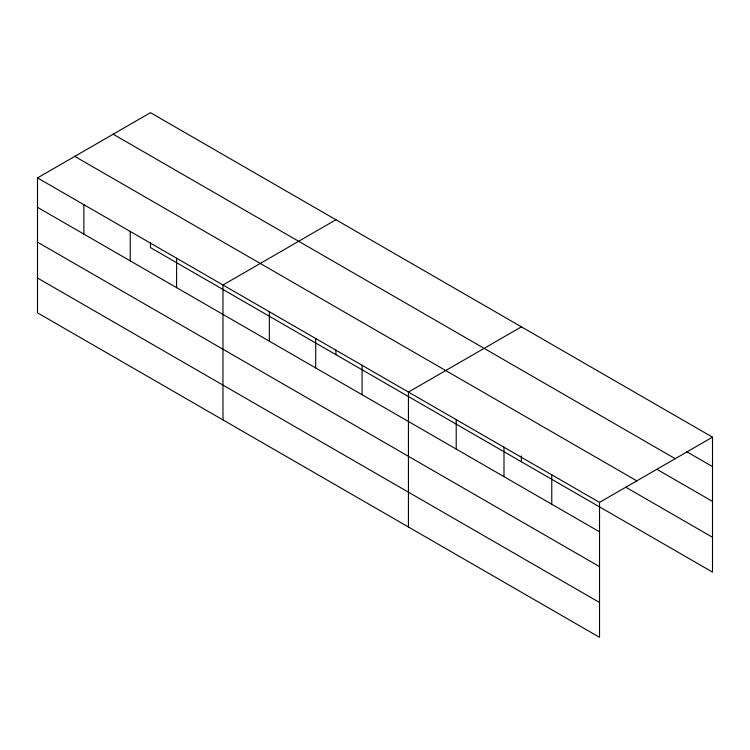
<?xml version="1.0" encoding="UTF-8"?>
<svg xmlns="http://www.w3.org/2000/svg" width="750" height="750" viewBox="0 0 750 750"><rect width="100%" height="100%" fill="white"/><g stroke="black" fill="none" stroke-linecap="round" stroke-linejoin="round"><path stroke-width="1.12" d="M599.531 566.634L599.531 502.387L37.5 177.9L37.5 312.834L599.531 637.322L599.531 566.634L37.5 242.147M150.469 242.972L150.469 247.613L712.5 572.1L712.5 437.166L150.469 112.678L37.5 177.9M335.934 219.759L222.975 284.981L222.975 419.916M521.409 326.841L408.441 392.062L408.441 526.997M599.531 502.387L712.5 437.166M686.625 451.65L712.5 466.594M113.184 134.203L675.225 458.691M656.766 469.237L712.5 501.413M74.775 156.375L636.816 480.862M625.913 487.294L712.5 537.281M37.5 207.328L599.531 531.816M37.5 278.016L599.531 602.503M551.766 474.806L551.766 504.234M521.409 455.972L521.409 461.775M503.991 447.225L503.991 476.653M456.216 419.644L456.216 449.072M362.072 365.287L362.072 394.716M335.934 350.053L335.934 354.694M315.703 338.522L315.703 367.95M269.344 311.747L269.344 341.175M176.606 258.206L176.606 287.634M130.237 231.441L130.237 260.869M83.869 204.666L83.869 234.094"/></g></svg>
